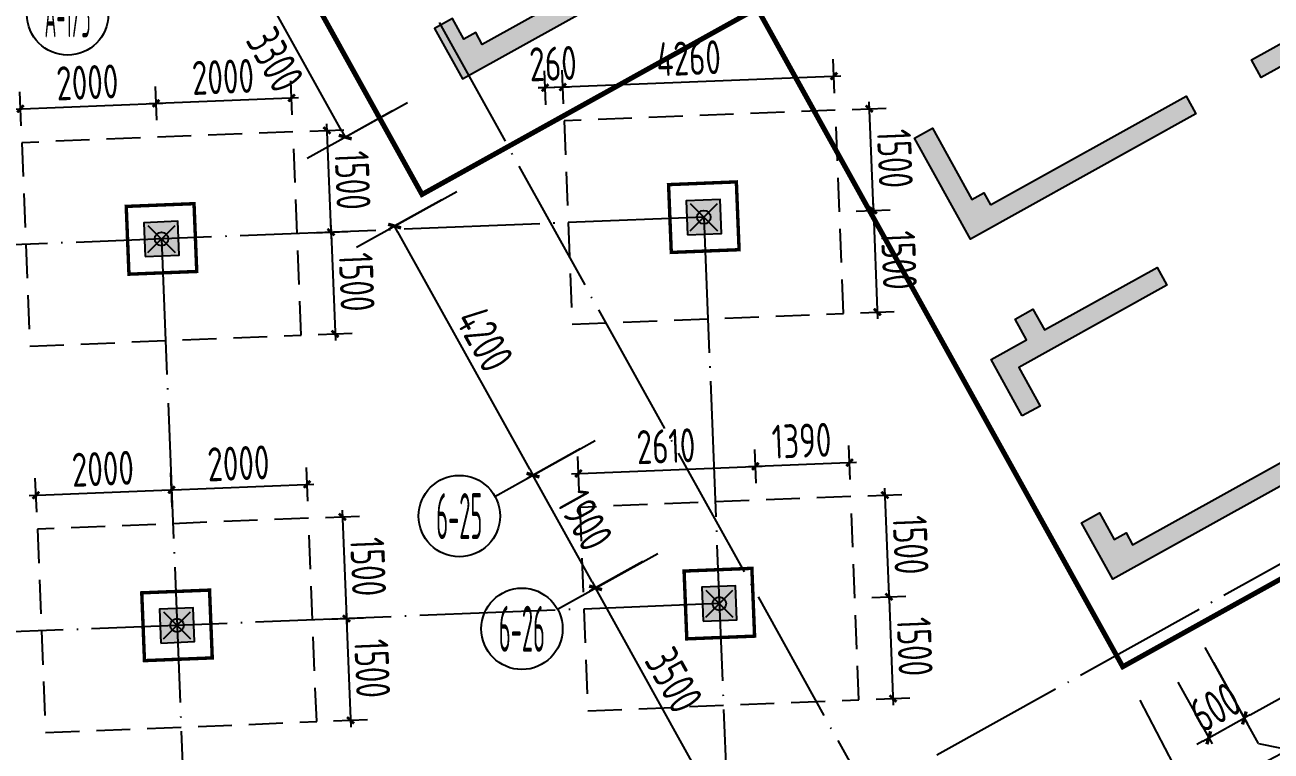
# Model space of a CAD drawing. Extents: x -57409 to 252654, y -8259 to 229119.
# Drawn here: x 51703 to 70070, y 75088 to 85791 of the extents above; entities that cross this region are included whole.
import ezdxf
from ezdxf.enums import TextEntityAlignment as Align

# ---------------------------------------------------------------- set-up
doc = ezdxf.new("R2010")
doc.units = 0
doc.header["$LTSCALE"] = 100
doc.header["$PDMODE"] = 35
doc.header["$PDSIZE"] = 200
doc.linetypes.add('DASHED', pattern=[0.75, 0.5, -0.25])
doc.linetypes.add('DOTE', pattern=[2.42, 2, -0.2, 0.02, -0.2])
doc.layers.get('0').update_dxf_attribs({"linetype": 'CONTINUOUS'})
doc.layers.get('Defpoints').update_dxf_attribs({"linetype": 'CONTINUOUS'})
for name, color, linetype in [('B-TEXT', 3, 'CONTINUOUS'), ('codim', 7, 'CONTINUOUS'), ('COLU', 7, 'CONTINUOUS'), ('CT', 2, 'CONTINUOUS'), ('dote', 253, 'DOTE'), ('h填实-主楼', 254, 'CONTINUOUS'), ('h填实-柱墙', 254, 'CONTINUOUS'), ('wall-主楼', 2, 'CONTINUOUS'), ('Z-AXIS', 3, 'CONTINUOUS'), ('z柱下板带', 140, 'CONTINUOUS')]:
    doc.layers.add(name, color=color, linetype=linetype)
doc.layers.add('重心计算', color=7, linetype='CONTINUOUS', plot=False)
doc.styles.add('_TCH_AXIS', font='tssdeng.shx', dxfattribs={"width": 0.7, "bigfont": 'tssdchn.shx'})
doc.styles.add('COMPLEX', font='tssdeng.shx', dxfattribs={"width": 0.7, "bigfont": 'tssdchn.shx'})
doc.styles.add('Jgcad-DIM', font='tssdeng.shx', dxfattribs={"width": 0.7, "bigfont": 'tssdchn.shx'})
doc.styles.add('TSSD_Dimension', font='tssdeng.shx', dxfattribs={"width": 0.7})
doc.dimstyles.new('TSSD_100_100$0', dxfattribs={"dimtxt": 300, "dimasz": 100, "dimexe": 100, "dimexo": 250, "dimgap": 100, "dimtad": 1, "dimdec": 0, "dimzin": 0, "dimdsep": 46, "dimtxsty": 'TSSD_Dimension', "dimblk": '_tsdbk', "dimblk1": '_tsdbk', "dimblk2": '_tsdbk', "dimsah": 1, "dimcen": 0, "dimdle": 100, "dimclrt": 7, "dimadec": 0, "dimazin": 0, "dimtfac": 1, "dimtdec": 0, "dimtix": 1, "dimtmove": 2, "dimatfit": 3, "dimldrblk": '_tsdbk', "dimfxl": 1, "dimtolj": 1, "dimtzin": 0, "dimarcsym": 0})

# ---------------------------------------------------------------- blocks, each defined once
blk = doc.blocks.new('_AXISO')
blk.add_circle((0, 0), 0.5)
at = {"layer": 'B-TEXT', "style": 'COMPLEX', "width": 1.450893}
blk.add_attdef('A', text='', height=0.56, dxfattribs=at).set_placement((0.249375, -0.28), (0.749375, -0.28), align=Align.FIT)
blk = doc.blocks.new('_tsdbk')
blk.add_line((-1, 0), (0, 0))
at = {"const_width": 0.5}
blk.add_lwpolyline([(-0.7, -0.7), (0.7, 0.7)], dxfattribs=at)
blk = doc.blocks.new('*D172')
at = {"layer": 'Defpoints', "color": 0}
for p in [(55738, 87531), (54822, 87023), (57340, 84646)]:
    blk.add_point(p, dxfattribs=at)
at = {"layer": 'Z-AXIS', "color": 0, "lineweight": -2}
for p, q in [((55519, 87410), (54734, 86974)), ((56375, 84225), (54870, 86935)), ((57121, 84525), (56337, 84089))]:
    blk.add_line(p, q, dxfattribs=at)
at = {"layer": 'Z-AXIS', "color": 0, "lineweight": -2, "xscale": 100, "yscale": 100, "zscale": 100}
for p, rotation in [((54822, 87023), 119.0453740306261), ((56424, 84138), 299.0453740306261)]:
    blk.add_blockref('_tsdbk', p, dxfattribs=dict(at, rotation=rotation))
at = {"layer": 'Z-AXIS', "color": 7, "insert": (55390, 85279), "char_height": 500, "attachment_point": 5, "rotation": 299.0454, "style": 'TSSD_Dimension'}
blk.add_mtext('\\A1;3300', dxfattribs=at)
blk = doc.blocks.new('*D173')
at = {"layer": 'Defpoints', "color": 0}
for p in [(58068, 83335), (57152, 82826), (60107, 79663)]:
    blk.add_point(p, dxfattribs=at)
at = {"layer": 'Z-AXIS', "color": 0, "lineweight": -2}
for p, q in [((57850, 83214), (57065, 82778)), ((59143, 79242), (57201, 82739)), ((59889, 79542), (59104, 79106))]:
    blk.add_line(p, q, dxfattribs=at)
at = {"layer": 'Z-AXIS', "color": 0, "lineweight": -2, "xscale": 100, "yscale": 100, "zscale": 100}
for p, rotation in [((57152, 82826), 119.0453740306261), ((59191, 79155), 299.0453740306261)]:
    blk.add_blockref('_tsdbk', p, dxfattribs=dict(at, rotation=rotation))
at = {"layer": 'Z-AXIS', "color": 7, "insert": (58478, 81160), "char_height": 500, "attachment_point": 5, "rotation": 299.0454, "style": 'TSSD_Dimension'}
blk.add_mtext('\\A1;4200', dxfattribs=at)
blk = doc.blocks.new('*D174')
at = {"layer": 'Defpoints', "color": 0}
for p in [(60107, 79663), (59191, 79155), (61030, 78002)]:
    blk.add_point(p, dxfattribs=at)
at = {"layer": 'Z-AXIS', "color": 0, "lineweight": -2}
for p, q in [((59889, 79542), (59104, 79106)), ((60065, 77581), (59240, 79067)), ((60811, 77881), (60026, 77445))]:
    blk.add_line(p, q, dxfattribs=at)
at = {"layer": 'Z-AXIS', "color": 0, "lineweight": -2, "xscale": 100, "yscale": 100, "zscale": 100}
for p, rotation in [((59191, 79155), 119.0453740306261), ((60114, 77494), 299.0453740306261)]:
    blk.add_blockref('_tsdbk', p, dxfattribs=dict(at, rotation=rotation))
at = {"layer": 'Z-AXIS', "color": 7, "insert": (59959, 78494), "char_height": 500, "attachment_point": 5, "rotation": 299.0454, "style": 'TSSD_Dimension'}
blk.add_mtext('\\A1;1900', dxfattribs=at)
blk = doc.blocks.new('*D175')
at = {"layer": 'Defpoints', "color": 0}
for p in [(61030, 78002), (60114, 77494), (62729, 74942)]:
    blk.add_point(p, dxfattribs=at)
at = {"layer": 'Z-AXIS', "color": 0, "lineweight": -2}
for p, q in [((60811, 77881), (60026, 77445)), ((61764, 74521), (60162, 77406)), ((62510, 74821), (61726, 74385))]:
    blk.add_line(p, q, dxfattribs=at)
at = {"layer": 'Z-AXIS', "color": 0, "lineweight": -2, "xscale": 100, "yscale": 100, "zscale": 100}
for p, rotation in [((60114, 77494), 119.0453740306261), ((61813, 74434), 299.0453740306261)]:
    blk.add_blockref('_tsdbk', p, dxfattribs=dict(at, rotation=rotation))
at = {"layer": 'Z-AXIS', "color": 7, "insert": (61269, 76134), "char_height": 500, "attachment_point": 5, "rotation": 299.0454, "style": 'TSSD_Dimension'}
blk.add_mtext('\\A1;3500', dxfattribs=at)
blk = doc.blocks.new('*D177')
at = {"layer": 'Defpoints', "color": 0}
for p in [(72247, 78361), (72824, 77323), (69100, 76613)]:
    blk.add_point(p, dxfattribs=at)
at = {"layer": 'Z-AXIS', "color": 0, "lineweight": -2}
for p, q in [((72369, 78143), (72872, 77236)), ((69764, 75624), (72736, 77275)), ((69221, 76395), (69725, 75488))]:
    blk.add_line(p, q, dxfattribs=at)
at = {"layer": 'Z-AXIS', "color": 0, "lineweight": -2, "xscale": 100, "yscale": 100, "zscale": 100}
for p, rotation in [((72824, 77323), 29.04537402913808), ((69676, 75576), 209.0453740291381)]:
    blk.add_blockref('_tsdbk', p, dxfattribs=dict(at, rotation=rotation))
at = {"layer": 'Z-AXIS', "color": 7, "insert": (71080, 76755), "char_height": 500, "attachment_point": 5, "rotation": 29.0454, "style": 'TSSD_Dimension'}
blk.add_mtext('\\A1;3600', dxfattribs=at)
blk = doc.blocks.new('*D179')
at = {"layer": 'Defpoints', "color": 0}
for p in [(69100, 76613), (68575, 76322), (69676, 75576)]:
    blk.add_point(p, dxfattribs=at)
at = {"layer": 'Z-AXIS', "color": 0, "lineweight": -2}
for p, q in [((69221, 76395), (69725, 75488)), ((68697, 76104), (69200, 75197)), ((69152, 75284), (69676, 75576)), ((69764, 75624), (69851, 75673)), ((69064, 75236), (68977, 75187))]:
    blk.add_line(p, q, dxfattribs=at)
at = {"layer": 'Z-AXIS', "color": 0, "lineweight": -2, "xscale": 100, "yscale": 100, "zscale": 100}
for p, rotation in [((69676, 75576), 209.0453740291381), ((69152, 75284), 29.0453740291381)]:
    blk.add_blockref('_tsdbk', p, dxfattribs=dict(at, rotation=rotation))
at = {"layer": 'Z-AXIS', "color": 7, "insert": (69244, 75736), "char_height": 500, "attachment_point": 5, "rotation": 29.0454, "style": 'TSSD_Dimension'}
blk.add_mtext('\\A1;600', dxfattribs=at)
blk = doc.blocks.new('_ArchTick')
at = {"color": 0, "linetype": 'ByBlock', "const_width": 0.4}
blk.add_lwpolyline([(-0.5, -0.5), (0.5, 0.5)], dxfattribs=at)
blk = doc.blocks.new('*D1995')
at = {"layer": 'codim', "color": 7, "lineweight": -2}
for p, q in [((62479, 79035), (62459, 79535)), ((59871, 78930), (59851, 79430))]:
    blk.add_line(p, q, dxfattribs=at)
at = {"layer": 'codim', "color": 0, "lineweight": -2}
blk.add_line((59761, 79176), (62569, 79289), dxfattribs=at)
at = {"layer": 'Defpoints', "color": 0}
for p in [(62469, 79285), (59881, 78680), (62489, 78785)]:
    blk.add_point(p, dxfattribs=at)
at = {"layer": 'codim', "color": 0, "lineweight": -2, "xscale": 100, "yscale": 100, "zscale": 100}
for p, rotation in [((62469, 79285), 2.298772997108296), ((59861, 79180), 182.2987729971083)]:
    blk.add_blockref('_ArchTick', p, dxfattribs=dict(at, rotation=rotation))
at = {"layer": 'codim', "color": 1, "insert": (61151, 79582), "char_height": 500, "attachment_point": 5, "rotation": 2.2988, "style": 'Jgcad-DIM'}
blk.add_mtext('\\A1;2610', dxfattribs=at)
blk = doc.blocks.new('*D1996')
at = {"layer": 'codim', "color": 7, "lineweight": -2}
for p, q in [((62479, 79035), (62459, 79535)), ((63868, 79091), (63848, 79590))]:
    blk.add_line(p, q, dxfattribs=at)
at = {"layer": 'codim', "color": 0, "lineweight": -2}
blk.add_line((62369, 79281), (63958, 79345), dxfattribs=at)
at = {"layer": 'Defpoints', "color": 0}
for p in [(63858, 79340), (63878, 78841), (62489, 78785)]:
    blk.add_point(p, dxfattribs=at)
at = {"layer": 'codim', "color": 0, "lineweight": -2, "xscale": 100, "yscale": 100, "zscale": 100}
for p, rotation in [((62469, 79285), 182.2987729971083), ((63858, 79340), 2.298772997108296)]:
    blk.add_blockref('_ArchTick', p, dxfattribs=dict(at, rotation=rotation))
at = {"layer": 'codim', "color": 1, "insert": (63150, 79662), "char_height": 500, "attachment_point": 5, "rotation": 2.2988, "style": 'Jgcad-DIM'}
blk.add_mtext('\\A1;1390', dxfattribs=at)
blk = doc.blocks.new('*D1997')
at = {"layer": 'codim', "color": 7, "lineweight": -2}
for p, q in [((64128, 78851), (64628, 78871)), ((64188, 77352), (64688, 77372))]:
    blk.add_line(p, q, dxfattribs=at)
at = {"layer": 'codim', "color": 0, "lineweight": -2}
blk.add_line((64374, 78961), (64442, 77262), dxfattribs=at)
at = {"layer": 'Defpoints', "color": 0}
for p in [(63878, 78841), (63938, 77342), (64438, 77362)]:
    blk.add_point(p, dxfattribs=at)
at = {"layer": 'codim', "color": 0, "lineweight": -2, "xscale": 100, "yscale": 100, "zscale": 100}
for p, rotation in [((64378, 78861), 92.29877300032996), ((64438, 77362), 272.29877300033)]:
    blk.add_blockref('_ArchTick', p, dxfattribs=dict(at, rotation=rotation))
at = {"layer": 'codim', "color": 1, "insert": (64758, 78126), "char_height": 500, "attachment_point": 5, "rotation": 272.2988, "style": 'Jgcad-DIM'}
blk.add_mtext('\\A1;1500', dxfattribs=at)
blk = doc.blocks.new('*D1998')
at = {"layer": 'codim', "color": 7, "lineweight": -2}
for p, q in [((64188, 77352), (64688, 77372)), ((64248, 75853), (64748, 75873))]:
    blk.add_line(p, q, dxfattribs=at)
at = {"layer": 'codim', "color": 0, "lineweight": -2}
blk.add_line((64434, 77462), (64502, 75763), dxfattribs=at)
at = {"layer": 'Defpoints', "color": 0}
for p in [(63938, 77342), (64498, 75863), (63999, 75843)]:
    blk.add_point(p, dxfattribs=at)
at = {"layer": 'codim', "color": 0, "lineweight": -2, "xscale": 100, "yscale": 100, "zscale": 100}
for p, rotation in [((64438, 77362), 92.29877300032996), ((64498, 75863), 272.29877300033)]:
    blk.add_blockref('_ArchTick', p, dxfattribs=dict(at, rotation=rotation))
at = {"layer": 'codim', "color": 1, "insert": (64818, 76627), "char_height": 500, "attachment_point": 5, "rotation": 272.2988, "style": 'Jgcad-DIM'}
blk.add_mtext('\\A1;1500', dxfattribs=at)
blk = doc.blocks.new('*D1999')
at = {"layer": 'codim', "color": 7, "lineweight": -2}
for p, q in [((59380, 84615), (59360, 85115)), ((59640, 84626), (59620, 85125))]:
    blk.add_line(p, q, dxfattribs=at)
at = {"layer": 'codim', "color": 0, "lineweight": -2}
for p, q in [((59370, 84865), (59270, 84861)), ((59630, 84875), (59370, 84865)), ((59630, 84875), (59730, 84879))]:
    blk.add_line(p, q, dxfattribs=at)
at = {"layer": 'Defpoints', "color": 0}
for p in [(59370, 84865), (59390, 84365), (59650, 84376)]:
    blk.add_point(p, dxfattribs=at)
at = {"layer": 'codim', "color": 0, "lineweight": -2, "xscale": 100, "yscale": 100, "zscale": 100}
for p, rotation in [((59370, 84865), 2.298772997107252), ((59630, 84875), 182.2987729971072)]:
    blk.add_blockref('_ArchTick', p, dxfattribs=dict(at, rotation=rotation))
at = {"layer": 'codim', "color": 1, "insert": (59486, 85220), "char_height": 500, "attachment_point": 5, "rotation": 2.2988, "style": 'Jgcad-DIM'}
blk.add_mtext('\\A1;260', dxfattribs=at)
blk = doc.blocks.new('*D2000')
at = {"layer": 'codim', "color": 7, "lineweight": -2}
for p, q in [((63637, 84786), (63617, 85286)), ((59380, 84615), (59360, 85115))]:
    blk.add_line(p, q, dxfattribs=at)
at = {"layer": 'codim', "color": 0, "lineweight": -2}
blk.add_line((59270, 84861), (63727, 85040), dxfattribs=at)
at = {"layer": 'Defpoints', "color": 0}
for p in [(63627, 85036), (63647, 84536), (59390, 84365)]:
    blk.add_point(p, dxfattribs=at)
at = {"layer": 'codim', "color": 0, "lineweight": -2, "xscale": 100, "yscale": 100, "zscale": 100}
for p, rotation in [((63627, 85036), 2.298772997107252), ((59370, 84865), 182.2987729971072)]:
    blk.add_blockref('_ArchTick', p, dxfattribs=dict(at, rotation=rotation))
at = {"layer": 'codim', "color": 1, "insert": (61485, 85300), "char_height": 500, "attachment_point": 5, "rotation": 2.2988, "style": 'Jgcad-DIM'}
blk.add_mtext('\\A1;4260', dxfattribs=at)
blk = doc.blocks.new('*D2001')
at = {"layer": 'codim', "color": 7, "lineweight": -2}
for p, q in [((63897, 84546), (64396, 84566)), ((63957, 83047), (64456, 83067))]:
    blk.add_line(p, q, dxfattribs=at)
at = {"layer": 'codim', "color": 0, "lineweight": -2}
blk.add_line((64143, 84656), (64211, 82958), dxfattribs=at)
at = {"layer": 'Defpoints', "color": 0}
for p in [(63647, 84536), (63707, 83037), (64207, 83057)]:
    blk.add_point(p, dxfattribs=at)
at = {"layer": 'codim', "color": 0, "lineweight": -2, "xscale": 100, "yscale": 100, "zscale": 100}
for p, rotation in [((64147, 84556), 92.29877300032996), ((64207, 83057), 272.29877300033)]:
    blk.add_blockref('_ArchTick', p, dxfattribs=dict(at, rotation=rotation))
at = {"layer": 'codim', "color": 1, "insert": (64526, 83821), "char_height": 500, "attachment_point": 5, "rotation": 272.2988, "style": 'Jgcad-DIM'}
blk.add_mtext('\\A1;1500', dxfattribs=at)
blk = doc.blocks.new('*D2002')
at = {"layer": 'codim', "color": 7, "lineweight": -2}
for p, q in [((63957, 83047), (64456, 83067)), ((64017, 81549), (64517, 81569))]:
    blk.add_line(p, q, dxfattribs=at)
at = {"layer": 'codim', "color": 0, "lineweight": -2}
blk.add_line((64203, 83157), (64271, 81459), dxfattribs=at)
at = {"layer": 'Defpoints', "color": 0}
for p in [(63707, 83037), (64267, 81559), (63767, 81539)]:
    blk.add_point(p, dxfattribs=at)
at = {"layer": 'codim', "color": 0, "lineweight": -2, "xscale": 100, "yscale": 100, "zscale": 100}
for p, rotation in [((64207, 83057), 92.29877300032996), ((64267, 81559), 272.29877300033)]:
    blk.add_blockref('_ArchTick', p, dxfattribs=dict(at, rotation=rotation))
at = {"layer": 'codim', "color": 1, "insert": (64586, 82322), "char_height": 500, "attachment_point": 5, "rotation": 272.2988, "style": 'Jgcad-DIM'}
blk.add_mtext('\\A1;1500', dxfattribs=at)
blk = doc.blocks.new('*D1810')
at = {"layer": 'codim', "color": 7, "lineweight": -2}
for p, q in [((53874, 78690), (53854, 79189)), ((51876, 78609), (51856, 79109))]:
    blk.add_line(p, q, dxfattribs=at)
at = {"layer": 'codim', "color": 0, "lineweight": -2}
blk.add_line((51766, 78855), (53964, 78943), dxfattribs=at)
at = {"layer": 'Defpoints', "color": 0}
for p in [(53864, 78939), (53884, 78440), (51886, 78359)]:
    blk.add_point(p, dxfattribs=at)
at = {"layer": 'codim', "color": 0, "lineweight": -2, "xscale": 100, "yscale": 100, "zscale": 100}
for p, rotation in [((53864, 78939), 2.298772997106769), ((51866, 78859), 182.2987729971068)]:
    blk.add_blockref('_ArchTick', p, dxfattribs=dict(at, rotation=rotation))
at = {"layer": 'codim', "color": 1, "insert": (52851, 79249), "char_height": 500, "attachment_point": 5, "rotation": 2.2988, "style": 'Jgcad-DIM'}
blk.add_mtext('\\A1;2000', dxfattribs=at)
blk = doc.blocks.new('*D1811')
at = {"layer": 'codim', "color": 7, "lineweight": -2}
for p, q in [((53874, 78690), (53854, 79189)), ((55873, 78770), (55852, 79269))]:
    blk.add_line(p, q, dxfattribs=at)
at = {"layer": 'codim', "color": 0, "lineweight": -2}
blk.add_line((53764, 78935), (55962, 79024), dxfattribs=at)
at = {"layer": 'Defpoints', "color": 0}
for p in [(55862, 79020), (53884, 78440), (55883, 78520)]:
    blk.add_point(p, dxfattribs=at)
at = {"layer": 'codim', "color": 0, "lineweight": -2, "xscale": 100, "yscale": 100, "zscale": 100}
for p, rotation in [((53864, 78939), 182.2987729971068), ((55862, 79020), 2.298772997106769)]:
    blk.add_blockref('_ArchTick', p, dxfattribs=dict(at, rotation=rotation))
at = {"layer": 'codim', "color": 1, "insert": (54849, 79329), "char_height": 500, "attachment_point": 5, "rotation": 2.2988, "style": 'Jgcad-DIM'}
blk.add_mtext('\\A1;2000', dxfattribs=at)
blk = doc.blocks.new('*D1812')
at = {"layer": 'codim', "color": 0, "lineweight": -2}
blk.add_line((56378, 78640), (56446, 76941), dxfattribs=at)
at = {"layer": 'codim', "color": 7, "lineweight": -2}
for p, q in [((56132, 78530), (56632, 78550)), ((56193, 77031), (56692, 77051))]:
    blk.add_line(p, q, dxfattribs=at)
at = {"layer": 'Defpoints', "color": 0}
for p in [(55883, 78520), (55943, 77021), (56442, 77041)]:
    blk.add_point(p, dxfattribs=at)
at = {"layer": 'codim', "color": 0, "lineweight": -2, "xscale": 100, "yscale": 100, "zscale": 100}
for p, rotation in [((56382, 78540), 92.29877300032996), ((56442, 77041), 272.29877300033)]:
    blk.add_blockref('_ArchTick', p, dxfattribs=dict(at, rotation=rotation))
at = {"layer": 'codim', "color": 1, "insert": (56762, 77805), "char_height": 500, "attachment_point": 5, "rotation": 272.2988, "style": 'Jgcad-DIM'}
blk.add_mtext('\\A1;1500', dxfattribs=at)
blk = doc.blocks.new('*D1813')
at = {"layer": 'codim', "color": 7, "lineweight": -2}
for p, q in [((56193, 77031), (56692, 77051)), ((56253, 75532), (56752, 75552))]:
    blk.add_line(p, q, dxfattribs=at)
at = {"layer": 'codim', "color": 0, "lineweight": -2}
blk.add_line((56438, 77141), (56506, 75442), dxfattribs=at)
at = {"layer": 'Defpoints', "color": 0}
for p in [(55943, 77021), (56003, 75522), (56502, 75542)]:
    blk.add_point(p, dxfattribs=at)
at = {"layer": 'codim', "color": 0, "lineweight": -2, "xscale": 100, "yscale": 100, "zscale": 100}
for p, rotation in [((56442, 77041), 92.29877300032996), ((56502, 75542), 272.29877300033)]:
    blk.add_blockref('_ArchTick', p, dxfattribs=dict(at, rotation=rotation))
at = {"layer": 'codim', "color": 1, "insert": (56822, 76306), "char_height": 500, "attachment_point": 5, "rotation": 272.2988, "style": 'Jgcad-DIM'}
blk.add_mtext('\\A1;1500', dxfattribs=at)
blk = doc.blocks.new('*D1814')
at = {"layer": 'codim', "color": 7, "lineweight": -2}
for p, q in [((53645, 84385), (53625, 84885)), ((51647, 84305), (51627, 84804))]:
    blk.add_line(p, q, dxfattribs=at)
at = {"layer": 'codim', "color": 0, "lineweight": -2}
blk.add_line((51537, 84550), (53735, 84639), dxfattribs=at)
at = {"layer": 'Defpoints', "color": 0}
for p in [(53635, 84635), (53656, 84135), (51657, 84055)]:
    blk.add_point(p, dxfattribs=at)
at = {"layer": 'codim', "color": 0, "lineweight": -2, "xscale": 100, "yscale": 100, "zscale": 100}
for p, rotation in [((53635, 84635), 2.298772997106769), ((51637, 84555), 182.2987729971068)]:
    blk.add_blockref('_ArchTick', p, dxfattribs=dict(at, rotation=rotation))
at = {"layer": 'codim', "color": 1, "insert": (52622, 84944), "char_height": 500, "attachment_point": 5, "rotation": 2.2988, "style": 'Jgcad-DIM'}
blk.add_mtext('\\A1;2000', dxfattribs=at)
blk = doc.blocks.new('*D1815')
at = {"layer": 'codim', "color": 7, "lineweight": -2}
for p, q in [((53645, 84385), (53625, 84885)), ((55644, 84465), (55624, 84965))]:
    blk.add_line(p, q, dxfattribs=at)
at = {"layer": 'codim', "color": 0, "lineweight": -2}
blk.add_line((53536, 84631), (55734, 84719), dxfattribs=at)
at = {"layer": 'Defpoints', "color": 0}
for p in [(55634, 84715), (53656, 84135), (55654, 84215)]:
    blk.add_point(p, dxfattribs=at)
at = {"layer": 'codim', "color": 0, "lineweight": -2, "xscale": 100, "yscale": 100, "zscale": 100}
for p, rotation in [((53635, 84635), 182.2987729971068), ((55634, 84715), 2.298772997106769)]:
    blk.add_blockref('_ArchTick', p, dxfattribs=dict(at, rotation=rotation))
at = {"layer": 'codim', "color": 1, "insert": (54621, 85025), "char_height": 500, "attachment_point": 5, "rotation": 2.2988, "style": 'Jgcad-DIM'}
blk.add_mtext('\\A1;2000', dxfattribs=at)
blk = doc.blocks.new('*D1816')
at = {"layer": 'codim', "color": 0, "lineweight": -2}
blk.add_line((56150, 84335), (56218, 82637), dxfattribs=at)
at = {"layer": 'codim', "color": 7, "lineweight": -2}
for p, q in [((55904, 84225), (56403, 84245)), ((55964, 82727), (56463, 82747))]:
    blk.add_line(p, q, dxfattribs=at)
at = {"layer": 'Defpoints', "color": 0}
for p in [(55654, 84215), (55714, 82717), (56214, 82737)]:
    blk.add_point(p, dxfattribs=at)
at = {"layer": 'codim', "color": 0, "lineweight": -2, "xscale": 100, "yscale": 100, "zscale": 100}
for p, rotation in [((56154, 84235), 92.29877300032996), ((56214, 82737), 272.29877300033)]:
    blk.add_blockref('_ArchTick', p, dxfattribs=dict(at, rotation=rotation))
at = {"layer": 'codim', "color": 1, "insert": (56533, 83500), "char_height": 500, "attachment_point": 5, "rotation": 272.2988, "style": 'Jgcad-DIM'}
blk.add_mtext('\\A1;1500', dxfattribs=at)
blk = doc.blocks.new('*D1817')
at = {"layer": 'codim', "color": 7, "lineweight": -2}
for p, q in [((55964, 82727), (56463, 82747)), ((56024, 81228), (56524, 81248))]:
    blk.add_line(p, q, dxfattribs=at)
at = {"layer": 'codim', "color": 0, "lineweight": -2}
blk.add_line((56210, 82837), (56278, 81138), dxfattribs=at)
at = {"layer": 'Defpoints', "color": 0}
for p in [(55714, 82717), (55774, 81218), (56274, 81238)]:
    blk.add_point(p, dxfattribs=at)
at = {"layer": 'codim', "color": 0, "lineweight": -2, "xscale": 100, "yscale": 100, "zscale": 100}
for p, rotation in [((56214, 82737), 92.29877300032996), ((56274, 81238), 272.29877300033)]:
    blk.add_blockref('_ArchTick', p, dxfattribs=dict(at, rotation=rotation))
at = {"layer": 'codim', "color": 1, "insert": (56593, 82001), "char_height": 500, "attachment_point": 5, "rotation": 272.2988, "style": 'Jgcad-DIM'}
blk.add_mtext('\\A1;1500', dxfattribs=at)
blk = doc.blocks.new('*D2945')
at = {"layer": 'codim', "color": 7, "lineweight": -2}
for p, q in [((75761, 79848), (76653, 78149)), ((68134, 75839), (69024, 74144))]:
    blk.add_line(p, q, dxfattribs=at)
at = {"layer": 'codim', "color": 0, "lineweight": -2}
blk.add_line((68819, 74319), (76626, 78417), dxfattribs=at)
at = {"layer": 'Defpoints', "color": 0}
for p in [(75645, 80070, 0), (76537, 78371), (68018, 76061, 0)]:
    blk.add_point(p, dxfattribs=at)
at = {"layer": 'codim', "color": 0, "lineweight": -2, "xscale": 100, "yscale": 100, "zscale": 100}
for p, rotation in [((76537, 78371), 27.70000000000001), ((68908, 74365), 207.7)]:
    blk.add_blockref('_ArchTick', p, dxfattribs=dict(at, rotation=rotation))
at = {"layer": 'codim', "color": 1, "insert": (71752, 76260), "char_height": 500, "attachment_point": 5, "rotation": 27.7, "style": 'Jgcad-DIM'}
blk.add_mtext('\\A1;\\A1;附加范围', dxfattribs=at)

msp = doc.modelspace()

# ---------------------------------------------------------------- hatches: boundary and pattern name
at = {"layer": 'h填实-主楼'}
for points in [[(62330.4, 89833.2), (63252.8, 88172.2), (58444.5, 85501.9), (58347.4, 85676.7), (58172.6, 85579.6), (58002.7, 85885.6), (57740.4, 85740), (58153.1, 84996.9), (63660.8, 88055.5), (62592.6, 89978.9)], [(72489.5, 86781.7), (72368.2, 87000.3), (72630.4, 87145.9), (72897.5, 86665.1), (69925.1, 85014.4), (69779.4, 85276.7)], [(65932.8, 83140.5), (68817.7, 84742.6), (68963.4, 84480.4), (65641.3, 82635.4), (64816, 84121.6), (65078.2, 84267.3), (65660.8, 83218.2), (65835.7, 83315.3)], [(66403.3, 80027.4), (65942.1, 80857.9), (66466.7, 81149.2), (66296.7, 81455.2), (66559, 81600.9), (66728.9, 81294.9), (68390, 82217.4), (68535.6, 81955.1), (66874.6, 81032.6), (66350, 80741.3), (66665.6, 80173.1)], [(72235.8, 79205.7), (72541.8, 79375.7), (72687.4, 79113.4), (71944.3, 78700.7), (71410.3, 79662.4), (67738.5, 77623.3), (67277.2, 78453.8), (67539.5, 78599.4), (67758, 78206), (67932.8, 78303.1), (68029.9, 78128.3), (71526.9, 80070.3), (71963.8, 79283.5), (72138.7, 79380.6)]]:
    msp.add_hatch(color=256, dxfattribs=at).paths.add_polyline_path(points)
at = {"layer": 'h填实-柱墙'}
for points in [[(61469.5, 82697.4), (61969.1, 82717.4), (61949, 83217), (61449.4, 83197)], [(53475.9, 82376.5), (53975.5, 82396.6), (53955.5, 82896.2), (53455.9, 82876.1)], [(61698.1, 77002), (62197.7, 77022), (62177.7, 77521.6), (61678.1, 77501.6)], [(53704.5, 76681.1), (54204.1, 76701.2), (54184.1, 77200.7), (53684.5, 77180.7)]]:
    msp.add_hatch(color=256, dxfattribs=at).paths.add_polyline_path(points)

# ---------------------------------------------------------------- linework, layer by layer
at = {"layer": 'COLU'}
for points in [[(61469.5, 82697.4), (61969.1, 82717.4), (61949, 83217), (61449.4, 83197)], [(53475.9, 82376.5), (53975.5, 82396.6), (53955.5, 82896.2), (53455.9, 82876.1)], [(61698.1, 77002), (62197.7, 77022), (62177.7, 77521.6), (61678.1, 77501.6)], [(53704.5, 76681.1), (54204.1, 76701.2), (54184.1, 77200.7), (53684.5, 77180.7)]]:
    msp.add_lwpolyline(points, close=True, dxfattribs=at)
at = {"layer": 'CT', "const_width": 75, "elevation": 0}
msp.add_lwpolyline([(75228.6, 86587), (76402.3, 84473.4), (77082.6, 84278.9), (77786.8, 83010.9), (75264, 80775.5), (75255.7, 80770.9), (75645.2, 80069.6), (71711.1, 77884.8), (70634.6, 77858.9), (67884, 76331.4), (62494.9, 86035.4), (57555.5, 83292.3), (54837.1, 88188.2)], dxfattribs=at)
at = {"layer": 'CT', "color": 1, "const_width": 75, "elevation": 0}
msp.add_lwpolyline([(75228.6, 86587.1), (76393.7, 84489.3), (77073.9, 84294.8), (77802.4, 82983), (75265.1, 80773.9), (75256.8, 80769.3), (75645.3, 80069.7), (71711.2, 77884.9), (70638.2, 77860.9), (67884.1, 76331.5), (62495, 86035.5), (57555.6, 83292.3), (54982.8, 87926)], dxfattribs=at)
at = {"layer": 'CT', "const_width": 50}
for points in [[(61229.7, 82437.6), (62228.9, 82477.7), (62188.8, 83476.9), (61189.6, 83436.8)], [(53236.1, 82116.7), (54235.3, 82156.8), (54195.2, 83156), (53196, 83115.9)], [(61458.3, 76742.2), (62457.5, 76782.3), (62417.4, 77781.5), (61418.2, 77741.3)], [(53464.8, 76421.3), (54464, 76461.4), (54423.9, 77460.6), (53424.7, 77420.5)]]:
    msp.add_lwpolyline(points, close=True, dxfattribs=at)
at = {"layer": 'dote', "ltscale": 10}
for p, q in [((43709.2, 111211.8), (64379.1, 73991.8, 0)), ((79582.6, 83057), (63262.9, 73980.7)), ((61709.3, 82957.2), (35133.2, 81890.4)), ((61709.3, 82957.2), (63882.2, 28825.4)), ((53715.7, 82636.3), (55888.7, 28504.5)), ((61937.9, 77261.8), (35361.9, 76195))]:
    msp.add_line(p, q, dxfattribs=at)
at = {"layer": 'wall-主楼'}
for points in [[(62330.4, 89833.2), (63252.8, 88172.2), (58444.5, 85501.9), (58347.4, 85676.7), (58172.6, 85579.6), (58002.7, 85885.6), (57740.4, 85740), (58153.1, 84996.9), (63660.8, 88055.5), (62592.6, 89978.9)], [(72489.5, 86781.7), (72368.2, 87000.3), (72630.4, 87145.9), (72897.5, 86665.1), (69925.1, 85014.4), (69779.4, 85276.7)], [(72235.8, 79205.7), (72541.8, 79375.7), (72687.4, 79113.4), (71944.3, 78700.7), (71410.3, 79662.4), (67738.5, 77623.3), (67277.2, 78453.8), (67539.5, 78599.4), (67758, 78206), (67932.8, 78303.1), (68029.9, 78128.3), (71526.9, 80070.3), (71963.8, 79283.5), (72138.7, 79380.6)]]:
    msp.add_lwpolyline(points, close=True, dxfattribs=at)
at = {"layer": 'wall-主楼', "elevation": 0}
msp.add_lwpolyline([(65932.8, 83140.5), (68817.7, 84742.6), (68963.4, 84480.4), (65641.3, 82635.4), (64816, 84121.6), (65078.2, 84267.3), (65660.8, 83218.2), (65835.7, 83315.3)], close=True, dxfattribs=at)
msp.add_lwpolyline([(66403.3, 80027.4), (65942.1, 80857.9), (66466.7, 81149.2), (66296.7, 81455.2), (66559, 81600.9), (66728.9, 81294.9), (68390, 82217.4), (68535.6, 81955.1), (66874.6, 81032.6), (66350, 80741.3), (66665.6, 80173.1), (66403.3, 80027.4)], dxfattribs=at)
at = {"layer": 'Z-AXIS'}
for p, q in [((55862.4, 83825.9), (57339.8, 84646.4)), ((56590.6, 82514.5), (58068.1, 83335)), ((58629.7, 78842.7), (60107.2, 79663.2)), ((59552.2, 77181.7), (61029.6, 78002.2)), ((69885.8, 75198.5, 0), (69100, 76613.5, 0)), ((69885.8, 75198.5, 0), (70201.2, 75134, 0))]:
    msp.add_line(p, q, dxfattribs=at)
at = {"layer": 'z柱下板带', "linetype": 'DASHED', "ltscale": 10}
for points in [[(59771, 81378.2), (63767.8, 81538.6), (63647.5, 84536.2), (59650.7, 84375.8)], [(51777.5, 81057.3), (55774.2, 81217.8), (55653.9, 84215.3), (51657.1, 84054.9)], [(59999.7, 75682.8), (63996.4, 75843.2), (63876.1, 78840.8), (59879.3, 78680.4)], [(52006.1, 75361.9), (56002.9, 75522.3), (55882.5, 78519.9), (51885.8, 78359.5)]]:
    msp.add_lwpolyline(points, close=True, dxfattribs=at)
at = {"layer": '重心计算', "color": 5}
for p in [(61709.3, 82957.2), (61709.3, 82957.2), (53715.7, 82636.3), (53715.7, 82636.3), (61937.9, 77261.8), (61937.9, 77261.8), (53944.3, 76940.9), (53944.3, 76940.9)]:
    msp.add_point(p, dxfattribs=at)

# ---------------------------------------------------------------- block references
at = {"layer": 'Z-AXIS'}
ref = msp.add_blockref('_AXISO', (52331.8, 85945.5), dxfattribs=dict(at, xscale=1199.999999999998, yscale=1200, zscale=1200, rotation=359.9996457873818))
ref.add_attrib('A', 'A-1/3', dxfattribs={"color": 7, "height": 678.82, "rotation": 359.99965, "style": '_TCH_AXIS', "width": 0.254902}).set_placement((51992.4, 85606.1), (52671.3, 85606.1), align=Align.FIT)
ref = msp.add_blockref('_AXISO', (58105.2, 78551.4), dxfattribs=dict(at, xscale=1199.999999999998, yscale=1200, zscale=1200, rotation=359.9996457873818))
ref.add_attrib('A', '6-25', dxfattribs={"color": 7, "height": 678.82, "rotation": 359.99965, "style": '_TCH_AXIS', "width": 0.325}).set_placement((57765.8, 78212), (58444.6, 78212), align=Align.FIT)
ref = msp.add_blockref('_AXISO', (59027.6, 76890.4), dxfattribs=dict(at, xscale=1199.999999999998, yscale=1200, zscale=1200, rotation=359.9996457873818))
ref.add_attrib('A', '6-26', dxfattribs={"color": 7, "height": 678.82, "rotation": 359.99965, "style": '_TCH_AXIS', "width": 0.329114}).set_placement((58688.2, 76551), (59367, 76551), align=Align.FIT)

# ---------------------------------------------------------------- dimensions: what is measured, and where the dimension line sits
at = {"layer": 'codim'}
for base, p1, p2, angle, picture, middle in [((63626.9, 85035.8), (59390.4, 84365.3), (63646.9, 84536.2), 2.29877, '*D2000', (61484.6, 85300.1)), ((59370.3, 84864.9), (59650.2, 84375.8), (59390.4, 84365.3), 2.29877, '*D1999', (59486.2, 85219.9)), ((53635.5, 84634.7), (51657.1, 84054.9), (53655.5, 84135.1), 2.29877, '*D1814', (52622.2, 84944.3)), ((55633.9, 84714.9), (53655.5, 84135.1), (55653.9, 84215.3), 2.29877, '*D1815', (54620.6, 85024.6)), ((64206.7, 83057.5), (63646.9, 84536.2), (63707.1, 83037.4), 272.29877, '*D2001', (64526.3, 83820.9)), ((56213.7, 82736.6), (55653.9, 84215.3), (55714.1, 82716.6), 272.29877, '*D1816', (56533.3, 83500)), ((64266.9, 81558.7), (63707.1, 83037.4), (63767.3, 81538.6), 272.29877, '*D2002', (64586.5, 82322.1)), ((56273.8, 81237.8), (55714.1, 82716.6), (55774.2, 81217.8), 272.29877, '*D1817', (56593.5, 82001.3)), ((62469.2, 79284.7), (59881.4, 78680.5), (62489.3, 78785.1), 2.29877, '*D1995', (61151.2, 79582.1)), ((63858.1, 79340.5), (62489.3, 78785.1), (63878.2, 78840.9), 2.29877, '*D1996', (63149.6, 79662.3)), ((53864.1, 78939.3), (51885.8, 78359.5), (53884.2, 78439.7), 2.29877, '*D1810', (52850.9, 79248.9)), ((55862.5, 79019.5), (53884.2, 78439.7), (55882.5, 78519.9), 2.29877, '*D1811', (54849.3, 79329.1)), ((64437.9, 77362.2), (63878.2, 78840.9), (63938.3, 77342.1), 272.29877, '*D1997', (64757.6, 78125.6)), ((56442.3, 77041.2), (55882.5, 78519.9), (55942.7, 77021.1), 272.29877, '*D1812', (56761.9, 77804.6)), ((64498.1, 75863.4), (63938.3, 77342.1), (63998.5, 75843.3), 272.29877, '*D1998', (64817.7, 76626.8)), ((56502.5, 75542.4), (55942.7, 77021.1), (56002.9, 75522.3), 272.29877, '*D1813', (56822.1, 76305.8))]:
    dim = msp.add_linear_dim(base=base, p1=p1, p2=p2, angle=angle, dimstyle='TSSD_100_100$0', override={"dimtxt": 500, "dimexe": 250, "dimtxsty": 'Jgcad-DIM', "dimblk": 'ArchTick', "dimblk1": 'ArchTick', "dimblk2": 'ArchTick', "dimclre": 7, "dimclrt": 1, "dimadec": 3}, dxfattribs=at)
    dim.commit()
    dim.dimension.update_dxf_attribs({"geometry": picture, "text_midpoint": middle})
dim = msp.add_linear_dim(base=(76537.1, 78370.8), p1=(68017.7, 76060.7, 0), p2=(75645.2, 80069.6, 0), angle=207.7, text='\\A1;附加范围', dimstyle='TSSD_100_100$0', override={"dimtxt": 500, "dimexe": 250, "dimtxsty": 'Jgcad-DIM', "dimblk": 'ArchTick', "dimblk1": 'ArchTick', "dimblk2": 'ArchTick', "dimclre": 7, "dimclrt": 1, "dimadec": 3}, dxfattribs=at)
dim.commit()
dim.dimension.update_dxf_attribs({"geometry": '*D2945', "text_midpoint": (71751.8, 76260.2), "dimtype": 160})
at = {"layer": 'Z-AXIS'}
dim = msp.add_linear_dim(base=(54821.8, 87022.7), p1=(57339.8, 84646.4), p2=(55737.7, 87531.3), angle=119.04537, dimstyle='TSSD_100_100$0', override={"dimtxt": 500}, dxfattribs=at)
dim.commit()
dim.dimension.update_dxf_attribs({"geometry": '*D172', "text_midpoint": (55389.7, 85279.2), "dimtype": 160})
for base, p1, p2, angle, picture, middle in [((57152.2, 82826.4), (60107.2, 79663.2), (58068.1, 83335), 119.04537, '*D173', (58477.7, 81160.4)), ((59191.3, 79154.6), (61029.6, 78002.2), (60107.2, 79663.2), 119.04537, '*D174', (59958.5, 78494)), ((72823.6, 77323.4, 0), (69100, 76613.5, 0), (72247.2, 78361.3, 0), 29.04537, '*D177', (71080.1, 76755.4, 0)), ((60113.8, 77493.6), (62728.9, 74942.4), (61029.6, 78002.2), 119.04537, '*D175', (61269.4, 76133.6)), ((69676.4, 75575.6, 0), (68575.4, 76322.2, 0), (69100, 76613.5, 0), 29.04537, '*D179', (69244.2, 75735.9, 0))]:
    dim = msp.add_linear_dim(base=base, p1=p1, p2=p2, angle=angle, dimstyle='TSSD_100_100$0', override={"dimtxt": 500}, dxfattribs=at)
    dim.commit()
    dim.dimension.update_dxf_attribs({"geometry": picture, "text_midpoint": middle})

doc.saveas('drawing.dxf')
